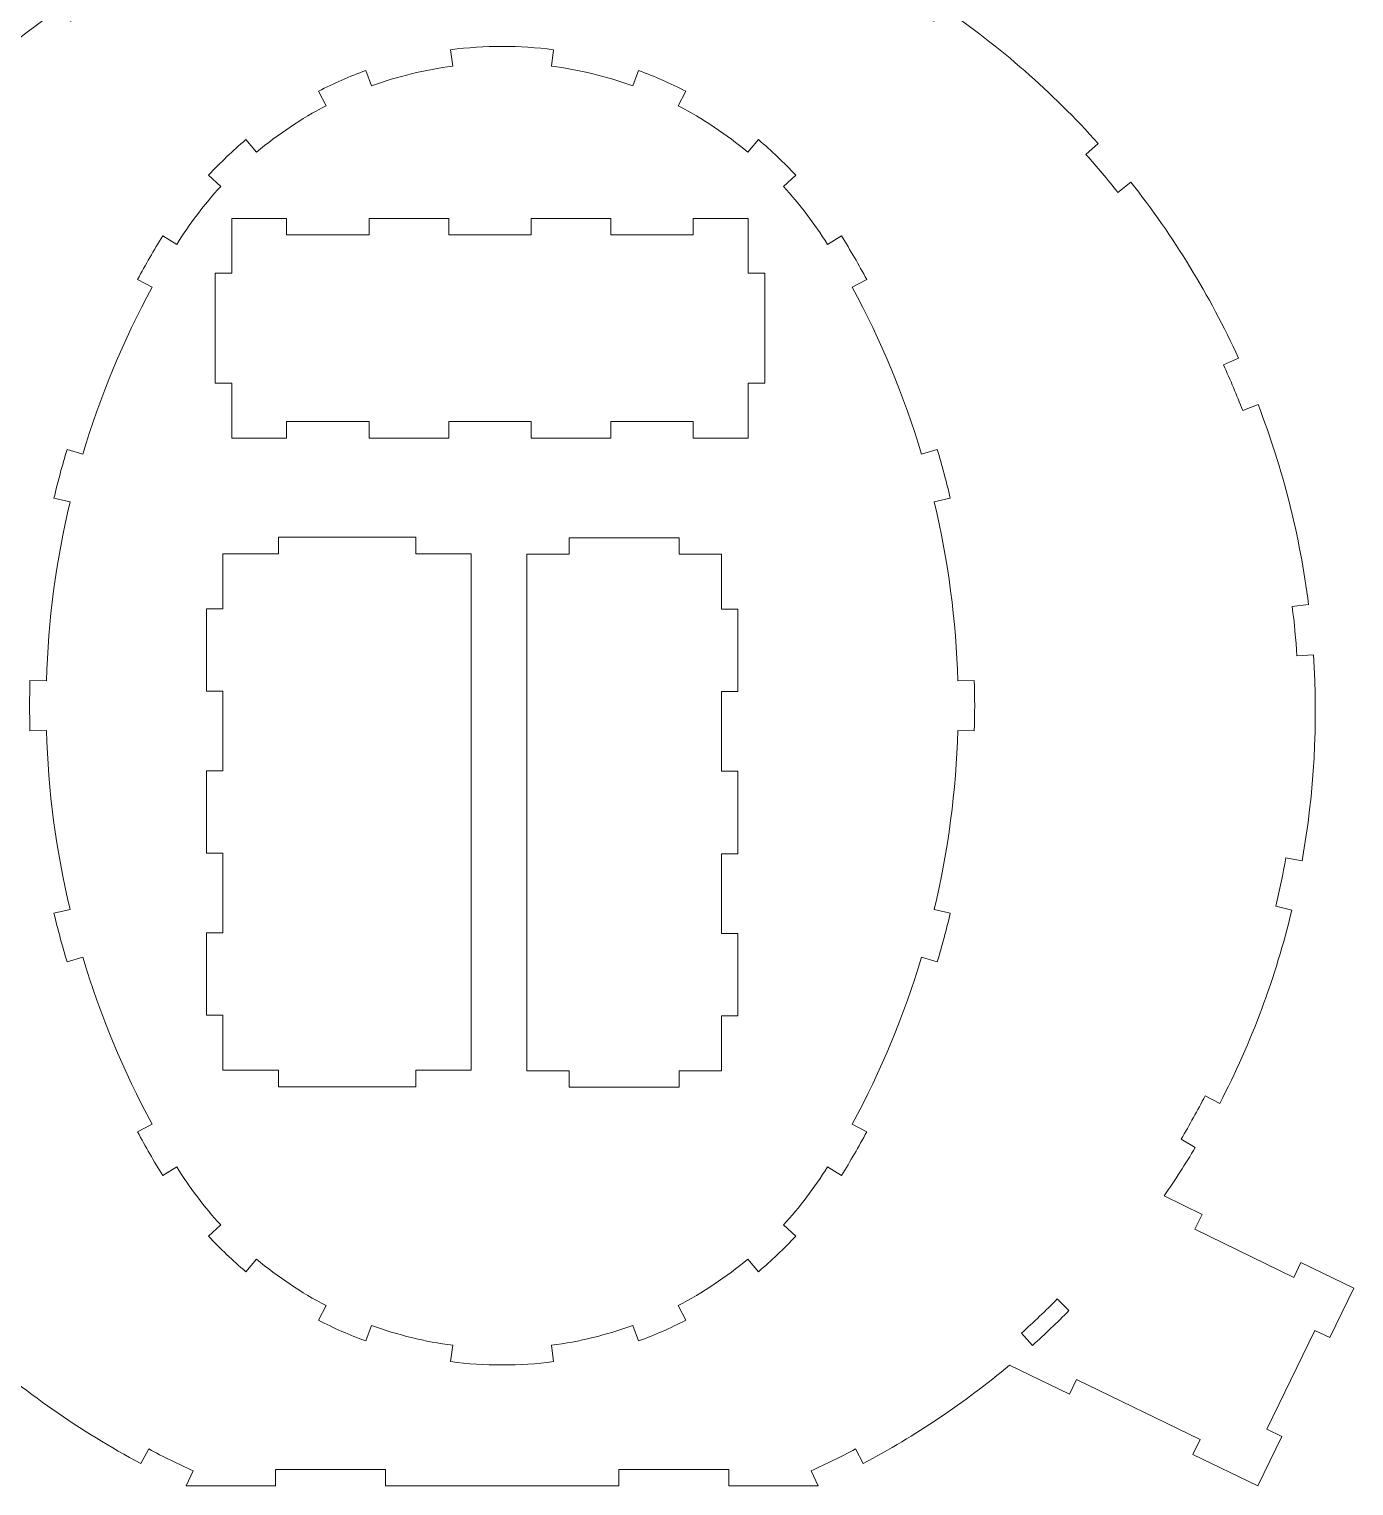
# Model space of a CAD drawing. Header units: millimetres. Extents: x -417 to 415, y -530 to 530.
# Drawn here: x -32.1 to 209, y 127.8 to 393 of the extents above; entities that cross this region are included whole.
import ezdxf

# ---------------------------------------------------------------- set-up
doc = ezdxf.new("R2010")
doc.units = ezdxf.units.MM
doc.header["$MEASUREMENT"] = 0
doc.layers.add('Camada 1', color=7, linetype='Continuous')

msp = doc.modelspace()

# ---------------------------------------------------------------- linework, layer by layer
at = {"layer": 'Camada 1', "color": 250, "lineweight": 20}
for points, knots in [([(-89.7118, 232.643), (-86.7828, 220.427), (-82.3794, 208.6124), (-76.5988, 197.4592), (-76.5988, 197.4592), (-76.5988, 197.4592), (-73.9353, 198.8396), (-73.9353, 198.8396), (-73.9353, 198.8396), (-72.5545, 196.1755), (-71.0952, 193.5529), (-69.5591, 190.9752), (-69.5591, 190.9752), (-69.5591, 190.9752), (-72.1363, 189.4395), (-72.1363, 189.4395), (-72.1363, 189.4395), (-65.7057, 178.648), (-57.987, 168.6782), (-49.1501, 159.7496), (-49.1501, 159.7496), (-49.1501, 159.7496), (-47.0179, 161.8599), (-47.0179, 161.8599), (-47.0179, 161.8599), (-44.9071, 159.7272), (-42.7336, 157.6575), (-40.5003, 155.6534), (-40.5003, 155.6534), (-40.5003, 155.6534), (-42.5039, 153.4206), (-42.5039, 153.4206), (-42.5039, 153.4206), (-33.1541, 145.0307), (-22.819, 137.8085), (-11.726, 131.913), (-11.726, 131.913), (-11.726, 131.913), (-10.3181, 134.5621), (-10.3181, 134.5621), (-10.3181, 134.5621), (-7.6684, 133.1539), (-4.9776, 131.8244), (-2.2492, 130.5755), (-2.2492, 130.5755), (-2.2492, 130.5755), (-3.4979, 127.8477), (-3.4979, 127.8477), (-3.4979, 127.8477), (-3.4979, 127.8477), (12.7508, 127.8477), (12.7508, 127.8477), (12.7508, 127.8477), (12.7508, 127.8477), (12.7508, 130.8477), (12.7508, 130.8477), (12.7508, 130.8477), (12.7508, 130.8477), (32.7508, 130.8477), (32.7508, 130.8477), (32.7508, 130.8477), (32.7508, 130.8477), (32.7508, 127.8477), (32.7508, 127.8477), (32.7508, 127.8477), (32.7508, 127.8477), (75.2534, 127.8477), (75.2534, 127.8477), (75.2534, 127.8477), (75.2534, 127.8477), (75.2534, 130.8477), (75.2534, 130.8477), (75.2534, 130.8477), (75.2534, 130.8477), (95.2534, 130.8477), (95.2534, 130.8477), (95.2534, 130.8477), (95.2534, 130.8477), (95.2534, 127.8477), (95.2534, 127.8477), (95.2534, 127.8477), (95.2534, 127.8477), (111.502, 127.8477), (111.502, 127.8477), (111.502, 127.8477), (111.502, 127.8477), (110.2534, 130.5755), (110.2534, 130.5755), (110.2534, 130.5755), (112.9818, 131.8244), (115.6726, 133.1539), (118.3223, 134.5621), (118.3223, 134.5621), (118.3223, 134.5621), (119.7302, 131.913), (119.7302, 131.913), (119.7302, 131.913), (129.1976, 136.9446), (138.1174, 142.9448), (146.3463, 149.8175), (146.3463, 149.8175), (146.3463, 149.8175), (157.2343, 144.5201), (157.2343, 144.5201), (157.2343, 144.5201), (157.2343, 144.5201), (158.5468, 147.2177), (158.5468, 147.2177), (158.5468, 147.2177), (158.5468, 147.2177), (181.0273, 136.2802), (181.0273, 136.2802), (181.0273, 136.2802), (181.0273, 136.2802), (179.7148, 133.5826), (179.7148, 133.5826), (179.7148, 133.5826), (179.7148, 133.5826), (191.502, 127.8477), (191.502, 127.8477), (191.502, 127.8477), (191.502, 127.8477), (195.877, 136.8399), (195.877, 136.8399), (195.877, 136.8399), (195.877, 136.8399), (193.1794, 138.1524), (193.1794, 138.1524), (193.1794, 138.1524), (193.1794, 138.1524), (201.9294, 156.1368), (201.9294, 156.1368), (201.9294, 156.1368), (201.9294, 156.1368), (204.627, 154.8243), (204.627, 154.8243), (204.627, 154.8243), (204.627, 154.8243), (209.002, 163.8164), (209.002, 163.8164), (209.002, 163.8164), (209.002, 163.8164), (199.3795, 168.4981), (199.3795, 168.4981), (199.3795, 168.4981), (199.3795, 168.4981), (198.067, 165.8005), (198.067, 165.8005), (198.067, 165.8005), (198.067, 165.8005), (180.0827, 174.5505), (180.0827, 174.5505), (180.0827, 174.5505), (180.0827, 174.5505), (181.3952, 177.2481), (181.3952, 177.2481), (181.3952, 177.2481), (181.3952, 177.2481), (174.4703, 180.6173), (174.4703, 180.6173), (174.4703, 180.6173), (176.4593, 183.4932), (178.3504, 186.4357), (180.1404, 189.4395), (180.1404, 189.4395), (180.1404, 189.4395), (177.5633, 190.9752), (177.5633, 190.9752), (177.5633, 190.9752), (179.0993, 193.5529), (180.5587, 196.1755), (181.9395, 198.8396), (181.9395, 198.8396), (181.9395, 198.8396), (184.603, 197.4592), (184.603, 197.4592), (184.603, 197.4592), (190.3836, 208.6124), (194.7869, 220.427), (197.716, 232.643), (197.716, 232.643), (197.716, 232.643), (194.7987, 233.3425), (194.7987, 233.3425), (194.7987, 233.3425), (195.4983, 236.2604), (196.1114, 239.1985), (196.6372, 242.1527), (196.6372, 242.1527), (196.6372, 242.1527), (199.5908, 241.6271), (199.5908, 241.6271), (199.5908, 241.6271), (201.7917, 253.9948), (202.4809, 266.5841), (201.6433, 279.119), (201.6433, 279.119), (201.6433, 279.119), (198.65, 278.919), (198.65, 278.919), (198.65, 278.919), (198.4499, 281.9129), (198.1612, 284.9002), (197.7843, 287.8771), (197.7843, 287.8771), (197.7843, 287.8771), (200.7606, 288.254), (200.7606, 288.254), (200.7606, 288.254), (199.1825, 300.7167), (196.0953, 312.9414), (191.5668, 324.659), (191.5668, 324.659), (191.5668, 324.659), (188.7685, 323.5776), (188.7685, 323.5776), (188.7685, 323.5776), (187.6868, 326.3765), (186.5225, 329.1427), (185.277, 331.8727), (185.277, 331.8727), (185.277, 331.8727), (188.0064, 333.1179), (188.0064, 333.1179), (188.0064, 333.1179), (182.7923, 344.547), (176.2082, 355.2998), (168.3988, 365.1397), (168.3988, 365.1397), (168.3988, 365.1397), (166.0489, 363.2748), (166.0489, 363.2748), (166.0489, 363.2748), (164.1836, 365.6252), (162.249, 367.9198), (160.2478, 370.1557), (160.2478, 370.1557), (160.2478, 370.1557), (162.4832, 372.1564), (162.4832, 372.1564), (162.4832, 372.1564), (154.1052, 381.5169), (144.6203, 389.8242), (134.2372, 396.8954), (134.2372, 396.8954), (134.2372, 396.8954), (132.5485, 394.4159), (132.5485, 394.4159), (132.5485, 394.4159), (130.0684, 396.1049), (127.5388, 397.7202), (124.9631, 399.2595), (124.9631, 399.2595), (124.9631, 399.2595), (126.502, 401.8347), (126.502, 401.8347), (126.502, 401.8347), (117.706, 407.0913), (108.3643, 411.3758), (98.6418, 414.6124), (98.6418, 414.6124), (98.6418, 414.6124), (97.6943, 411.766), (97.6943, 411.766), (97.6943, 411.766), (94.8471, 412.7138), (91.9698, 413.5688), (89.0671, 414.3295), (89.0671, 414.3295), (89.0671, 414.3295), (89.8275, 417.2315), (89.8275, 417.2315), (89.8275, 417.2315), (79.6204, 419.9063), (69.1458, 421.4295), (58.5996, 421.7728), (58.5996, 421.7728), (58.5996, 421.7728), (58.502, 418.7744), (58.502, 418.7744), (58.502, 418.7744), (55.5028, 418.872), (52.5012, 418.872), (49.502, 418.7744), (49.502, 418.7744), (49.502, 418.7744), (49.4044, 421.7728), (49.4044, 421.7728), (49.4044, 421.7728), (38.8583, 421.4295), (28.3838, 419.9063), (18.1766, 417.2315), (18.1766, 417.2315), (18.1766, 417.2315), (18.9371, 414.3295), (18.9371, 414.3295), (18.9371, 414.3295), (16.0343, 413.5688), (13.1571, 412.7138), (10.3099, 411.766), (10.3099, 411.766), (10.3099, 411.766), (9.3623, 414.6124), (9.3623, 414.6124), (9.3623, 414.6124), (-0.3602, 411.3758), (-9.7018, 407.0913), (-18.4979, 401.8347), (-18.4979, 401.8347), (-18.4979, 401.8347), (-16.9589, 399.2595), (-16.9589, 399.2595), (-16.9589, 399.2595), (-19.5346, 397.7202), (-22.0642, 396.1049), (-24.5444, 394.4159), (-24.5444, 394.4159), (-24.5444, 394.4159), (-26.2331, 396.8954), (-26.2331, 396.8954), (-26.2331, 396.8954), (-36.6161, 389.8242), (-46.101, 381.5169), (-54.479, 372.1564), (-54.479, 372.1564), (-54.479, 372.1564), (-52.2436, 370.1557), (-52.2436, 370.1557), (-52.2436, 370.1557), (-54.2448, 367.9198), (-56.1794, 365.6252), (-58.0448, 363.2748), (-58.0448, 363.2748), (-58.0448, 363.2748), (-60.3946, 365.1397), (-60.3946, 365.1397), (-60.3946, 365.1397), (-68.204, 355.2998), (-74.7882, 344.547), (-80.0022, 333.1179), (-80.0022, 333.1179), (-80.0022, 333.1179), (-77.2729, 331.8727), (-77.2729, 331.8727), (-77.2729, 331.8727), (-78.5183, 329.1427), (-79.6826, 326.3765), (-80.7643, 323.5776), (-80.7643, 323.5776), (-80.7643, 323.5776), (-83.5626, 324.659), (-83.5626, 324.659), (-83.5626, 324.659), (-88.0912, 312.9414), (-91.1784, 300.7167), (-92.7564, 288.254), (-92.7564, 288.254), (-92.7564, 288.254), (-89.7802, 287.8771), (-89.7802, 287.8771), (-89.7802, 287.8771), (-90.1571, 284.9002), (-90.4458, 281.9129), (-90.6459, 278.919), (-90.6459, 278.919), (-90.6459, 278.919), (-93.6392, 279.119), (-93.6392, 279.119), (-93.6392, 279.119), (-94.4768, 266.5847), (-93.7876, 253.995), (-91.5866, 241.6271), (-91.5866, 241.6271), (-91.5866, 241.6271), (-88.633, 242.1527), (-88.633, 242.1527), (-88.633, 242.1527), (-88.1073, 239.1985), (-87.4942, 236.2604), (-86.7945, 233.3425), (-86.7945, 233.3425), (-86.7945, 233.3425), (-89.7118, 232.643), (-89.7118, 232.643)], [0, 0, 0, 0, 0.01030928, 0.01030928, 0.01030928, 0.01030928, 0.02061856, 0.02061856, 0.02061856, 0.02061856, 0.03092784, 0.03092784, 0.03092784, 0.03092784, 0.04123711, 0.04123711, 0.04123711, 0.04123711, 0.05154639, 0.05154639, 0.05154639, 0.05154639, 0.06185567, 0.06185567, 0.06185567, 0.06185567, 0.07216495, 0.07216495, 0.07216495, 0.07216495, 0.08247423, 0.08247423, 0.08247423, 0.08247423, 0.09278351, 0.09278351, 0.09278351, 0.09278351, 0.10309278, 0.10309278, 0.10309278, 0.10309278, 0.11340206, 0.11340206, 0.11340206, 0.11340206, 0.12371134, 0.12371134, 0.12371134, 0.12371134, 0.13402062, 0.13402062, 0.13402062, 0.13402062, 0.1443299, 0.1443299, 0.1443299, 0.1443299, 0.15463918, 0.15463918, 0.15463918, 0.15463918, 0.16494845, 0.16494845, 0.16494845, 0.16494845, 0.17525773, 0.17525773, 0.17525773, 0.17525773, 0.18556701, 0.18556701, 0.18556701, 0.18556701, 0.19587629, 0.19587629, 0.19587629, 0.19587629, 0.20618557, 0.20618557, 0.20618557, 0.20618557, 0.21649485, 0.21649485, 0.21649485, 0.21649485, 0.22680412, 0.22680412, 0.22680412, 0.22680412, 0.2371134, 0.2371134, 0.2371134, 0.2371134, 0.24742268, 0.24742268, 0.24742268, 0.24742268, 0.25773196, 0.25773196, 0.25773196, 0.25773196, 0.26804124, 0.26804124, 0.26804124, 0.26804124, 0.27835052, 0.27835052, 0.27835052, 0.27835052, 0.28865979, 0.28865979, 0.28865979, 0.28865979, 0.29896907, 0.29896907, 0.29896907, 0.29896907, 0.30927835, 0.30927835, 0.30927835, 0.30927835, 0.31958763, 0.31958763, 0.31958763, 0.31958763, 0.32989691, 0.32989691, 0.32989691, 0.32989691, 0.34020619, 0.34020619, 0.34020619, 0.34020619, 0.35051546, 0.35051546, 0.35051546, 0.35051546, 0.36082474, 0.36082474, 0.36082474, 0.36082474, 0.37113402, 0.37113402, 0.37113402, 0.37113402, 0.3814433, 0.3814433, 0.3814433, 0.3814433, 0.39175258, 0.39175258, 0.39175258, 0.39175258, 0.40206186, 0.40206186, 0.40206186, 0.40206186, 0.41237113, 0.41237113, 0.41237113, 0.41237113, 0.42268041, 0.42268041, 0.42268041, 0.42268041, 0.43298969, 0.43298969, 0.43298969, 0.43298969, 0.44329897, 0.44329897, 0.44329897, 0.44329897, 0.45360825, 0.45360825, 0.45360825, 0.45360825, 0.46391753, 0.46391753, 0.46391753, 0.46391753, 0.4742268, 0.4742268, 0.4742268, 0.4742268, 0.48453608, 0.48453608, 0.48453608, 0.48453608, 0.49484536, 0.49484536, 0.49484536, 0.49484536, 0.50515464, 0.50515464, 0.50515464, 0.50515464, 0.51546392, 0.51546392, 0.51546392, 0.51546392, 0.5257732, 0.5257732, 0.5257732, 0.5257732, 0.53608247, 0.53608247, 0.53608247, 0.53608247, 0.54639175, 0.54639175, 0.54639175, 0.54639175, 0.55670103, 0.55670103, 0.55670103, 0.55670103, 0.56701031, 0.56701031, 0.56701031, 0.56701031, 0.57731959, 0.57731959, 0.57731959, 0.57731959, 0.58762887, 0.58762887, 0.58762887, 0.58762887, 0.59793814, 0.59793814, 0.59793814, 0.59793814, 0.60824742, 0.60824742, 0.60824742, 0.60824742, 0.6185567, 0.6185567, 0.6185567, 0.6185567, 0.62886598, 0.62886598, 0.62886598, 0.62886598, 0.63917526, 0.63917526, 0.63917526, 0.63917526, 0.64948454, 0.64948454, 0.64948454, 0.64948454, 0.65979381, 0.65979381, 0.65979381, 0.65979381, 0.67010309, 0.67010309, 0.67010309, 0.67010309, 0.68041237, 0.68041237, 0.68041237, 0.68041237, 0.69072165, 0.69072165, 0.69072165, 0.69072165, 0.70103093, 0.70103093, 0.70103093, 0.70103093, 0.71134021, 0.71134021, 0.71134021, 0.71134021, 0.72164948, 0.72164948, 0.72164948, 0.72164948, 0.73195876, 0.73195876, 0.73195876, 0.73195876, 0.74226804, 0.74226804, 0.74226804, 0.74226804, 0.75257732, 0.75257732, 0.75257732, 0.75257732, 0.7628866, 0.7628866, 0.7628866, 0.7628866, 0.77319588, 0.77319588, 0.77319588, 0.77319588, 0.78350515, 0.78350515, 0.78350515, 0.78350515, 0.79381443, 0.79381443, 0.79381443, 0.79381443, 0.80412371, 0.80412371, 0.80412371, 0.80412371, 0.81443299, 0.81443299, 0.81443299, 0.81443299, 0.82474227, 0.82474227, 0.82474227, 0.82474227, 0.83505155, 0.83505155, 0.83505155, 0.83505155, 0.84536082, 0.84536082, 0.84536082, 0.84536082, 0.8556701, 0.8556701, 0.8556701, 0.8556701, 0.86597938, 0.86597938, 0.86597938, 0.86597938, 0.87628866, 0.87628866, 0.87628866, 0.87628866, 0.88659794, 0.88659794, 0.88659794, 0.88659794, 0.89690722, 0.89690722, 0.89690722, 0.89690722, 0.90721649, 0.90721649, 0.90721649, 0.90721649, 0.91752577, 0.91752577, 0.91752577, 0.91752577, 0.92783505, 0.92783505, 0.92783505, 0.92783505, 0.93814433, 0.93814433, 0.93814433, 0.93814433, 0.94845361, 0.94845361, 0.94845361, 0.94845361, 0.95876289, 0.95876289, 0.95876289, 0.95876289, 0.96907216, 0.96907216, 0.96907216, 0.96907216, 0.97938144, 0.97938144, 0.97938144, 0.97938144, 1, 1, 1, 1]), ([(-31.9277, 265.2633), (-32.0137, 268.319), (-32.0137, 271.3764), (-31.9277, 274.4321), (-31.9277, 274.4321), (-31.9277, 274.4321), (-28.9289, 274.3477), (-28.9289, 274.3477), (-28.9289, 274.3477), (-28.6199, 285.3293), (-27.1807, 296.25), (-24.6341, 306.9368), (-24.6341, 306.9368), (-24.6341, 306.9368), (-27.5524, 307.6322), (-27.5524, 307.6322), (-27.5524, 307.6322), (-26.8438, 310.6058), (-26.0517, 313.5589), (-25.177, 316.4879), (-25.177, 316.4879), (-25.177, 316.4879), (-22.3024, 315.6295), (-22.3024, 315.6295), (-22.3024, 315.6295), (-19.1589, 326.1562), (-14.9396, 336.3311), (-9.7112, 345.9933), (-9.7112, 345.9933), (-9.7112, 345.9933), (-12.3497, 347.421), (-12.3497, 347.421), (-12.3497, 347.421), (-10.8949, 350.1095), (-9.3648, 352.7565), (-7.7611, 355.359), (-7.7611, 355.359), (-7.7611, 355.359), (-5.2071, 353.7851), (-5.2071, 353.7851), (-5.2071, 353.7851), (-2.8835, 357.5559), (-0.205, 361.0961), (2.7919, 364.3574), (2.7919, 364.3574), (2.7919, 364.3574), (0.5829, 366.3873), (0.5829, 366.3873), (0.5829, 366.3873), (2.7026, 368.694), (4.9694, 370.8609), (7.3692, 372.8746), (7.3692, 372.8746), (7.3692, 372.8746), (9.2975, 370.5765), (9.2975, 370.5765), (9.2975, 370.5765), (13.2008, 373.8517), (17.4521, 376.688), (21.975, 379.0344), (21.975, 379.0344), (21.975, 379.0344), (20.5935, 381.6974), (20.5935, 381.6974), (20.5935, 381.6974), (23.3742, 383.14), (26.2455, 384.401), (29.1892, 385.4724), (29.1892, 385.4724), (29.1892, 385.4724), (30.2153, 382.6533), (30.2153, 382.6533), (30.2153, 382.6533), (35.0033, 384.396), (39.9684, 385.6073), (45.021, 386.2653), (45.021, 386.2653), (45.021, 386.2653), (44.6336, 389.2402), (44.6336, 389.2402), (44.6336, 389.2402), (50.8529, 390.0501), (57.1511, 390.0501), (63.3706, 389.2402), (63.3706, 389.2402), (63.3706, 389.2402), (62.9832, 386.2653), (62.9832, 386.2653), (62.9832, 386.2653), (68.0358, 385.6073), (73.0008, 384.396), (77.7889, 382.6533), (77.7889, 382.6533), (77.7889, 382.6533), (78.8149, 385.4724), (78.8149, 385.4724), (78.8149, 385.4724), (81.7587, 384.401), (84.63, 383.14), (87.4107, 381.6974), (87.4107, 381.6974), (87.4107, 381.6974), (86.0292, 379.0344), (86.0292, 379.0344), (86.0292, 379.0344), (90.5521, 376.688), (94.8034, 373.8517), (98.7066, 370.5765), (98.7066, 370.5765), (98.7066, 370.5765), (100.635, 372.8746), (100.635, 372.8746), (100.635, 372.8746), (103.0348, 370.8609), (105.3016, 368.694), (107.4213, 366.3873), (107.4213, 366.3873), (107.4213, 366.3873), (105.2123, 364.3574), (105.2123, 364.3574), (105.2123, 364.3574), (108.2092, 361.0961), (110.8876, 357.5559), (113.2112, 353.7851), (113.2112, 353.7851), (113.2112, 353.7851), (115.7653, 355.359), (115.7653, 355.359), (115.7653, 355.359), (117.3689, 352.7565), (118.8991, 350.1095), (120.3538, 347.421), (120.3538, 347.421), (120.3538, 347.421), (117.7154, 345.9933), (117.7154, 345.9933), (117.7154, 345.9933), (122.9437, 336.3311), (127.1631, 326.1562), (130.3066, 315.6295), (130.3066, 315.6295), (130.3066, 315.6295), (133.1811, 316.4879), (133.1811, 316.4879), (133.1811, 316.4879), (134.0558, 313.5589), (134.8479, 310.6058), (135.5565, 307.6322), (135.5565, 307.6322), (135.5565, 307.6322), (132.6383, 306.9368), (132.6383, 306.9368), (132.6383, 306.9368), (135.1849, 296.25), (136.6241, 285.3293), (136.9331, 274.3477), (136.9331, 274.3477), (136.9331, 274.3477), (139.9319, 274.4312), (139.9319, 274.4312), (139.9319, 274.4312), (140.0179, 271.3759), (140.0179, 268.3187), (139.9319, 265.2633), (139.9319, 265.2633), (139.9319, 265.2633), (136.9331, 265.3477), (136.9331, 265.3477), (136.9331, 265.3477), (136.6241, 254.366), (135.1849, 243.4453), (132.6383, 232.7585), (132.6383, 232.7585), (132.6383, 232.7585), (135.5565, 232.0631), (135.5565, 232.0631), (135.5565, 232.0631), (134.8479, 229.0895), (134.0558, 226.1364), (133.1811, 223.2074), (133.1811, 223.2074), (133.1811, 223.2074), (130.3066, 224.0658), (130.3066, 224.0658), (130.3066, 224.0658), (127.1631, 213.5391), (122.9437, 203.3642), (117.7154, 193.702), (117.7154, 193.702), (117.7154, 193.702), (120.3538, 192.2743), (120.3538, 192.2743), (120.3538, 192.2743), (118.8991, 189.5858), (117.3689, 186.9388), (115.7653, 184.3363), (115.7653, 184.3363), (115.7653, 184.3363), (113.2112, 185.9102), (113.2112, 185.9102), (113.2112, 185.9102), (110.8876, 182.1394), (108.2092, 178.5992), (105.2123, 175.3379), (105.2123, 175.3379), (105.2123, 175.3379), (107.4213, 173.308), (107.4213, 173.308), (107.4213, 173.308), (105.3016, 171.0013), (103.0348, 168.8344), (100.635, 166.8207), (100.635, 166.8207), (100.635, 166.8207), (98.7066, 169.1188), (98.7066, 169.1188), (98.7066, 169.1188), (94.8034, 165.8437), (90.5521, 163.0073), (86.0292, 160.6609), (86.0292, 160.6609), (86.0292, 160.6609), (87.4107, 157.9979), (87.4107, 157.9979), (87.4107, 157.9979), (84.63, 156.5553), (81.7587, 155.2943), (78.8149, 154.2229), (78.8149, 154.2229), (78.8149, 154.2229), (77.7889, 157.042), (77.7889, 157.042), (77.7889, 157.042), (73.0008, 155.2993), (68.0358, 154.088), (62.9832, 153.43), (62.9832, 153.43), (62.9832, 153.43), (63.3706, 150.4552), (63.3706, 150.4552), (63.3706, 150.4552), (57.1511, 149.6452), (50.8529, 149.6452), (44.6336, 150.4552), (44.6336, 150.4552), (44.6336, 150.4552), (45.021, 153.43), (45.021, 153.43), (45.021, 153.43), (39.9684, 154.088), (35.0033, 155.2993), (30.2153, 157.042), (30.2153, 157.042), (30.2153, 157.042), (29.1892, 154.2229), (29.1892, 154.2229), (29.1892, 154.2229), (26.2455, 155.2943), (23.3742, 156.5553), (20.5935, 157.9979), (20.5935, 157.9979), (20.5935, 157.9979), (21.975, 160.6609), (21.975, 160.6609), (21.975, 160.6609), (17.4521, 163.0073), (13.2008, 165.8437), (9.2975, 169.1188), (9.2975, 169.1188), (9.2975, 169.1188), (7.3692, 166.8207), (7.3692, 166.8207), (7.3692, 166.8207), (4.9694, 168.8344), (2.7026, 171.0013), (0.5829, 173.308), (0.5829, 173.308), (0.5829, 173.308), (2.7919, 175.3379), (2.7919, 175.3379), (2.7919, 175.3379), (-0.205, 178.5992), (-2.8835, 182.1394), (-5.2071, 185.9102), (-5.2071, 185.9102), (-5.2071, 185.9102), (-7.7611, 184.3363), (-7.7611, 184.3363), (-7.7611, 184.3363), (-9.3648, 186.9388), (-10.8949, 189.5858), (-12.3497, 192.2743), (-12.3497, 192.2743), (-12.3497, 192.2743), (-9.7112, 193.702), (-9.7112, 193.702), (-9.7112, 193.702), (-14.9396, 203.3642), (-19.1589, 213.5391), (-22.3024, 224.0658), (-22.3024, 224.0658), (-22.3024, 224.0658), (-25.177, 223.2074), (-25.177, 223.2074), (-25.177, 223.2074), (-26.0517, 226.1364), (-26.8438, 229.0895), (-27.5524, 232.0631), (-27.5524, 232.0631), (-27.5524, 232.0631), (-24.6341, 232.7585), (-24.6341, 232.7585), (-24.6341, 232.7585), (-27.1807, 243.4453), (-28.6199, 254.366), (-28.9289, 265.3477), (-28.9289, 265.3477), (-28.9289, 265.3477), (-31.9277, 265.2633), (-31.9277, 265.2633)], [0, 0, 0, 0, 0.01234568, 0.01234568, 0.01234568, 0.01234568, 0.02469136, 0.02469136, 0.02469136, 0.02469136, 0.03703704, 0.03703704, 0.03703704, 0.03703704, 0.04938272, 0.04938272, 0.04938272, 0.04938272, 0.0617284, 0.0617284, 0.0617284, 0.0617284, 0.07407407, 0.07407407, 0.07407407, 0.07407407, 0.08641975, 0.08641975, 0.08641975, 0.08641975, 0.09876543, 0.09876543, 0.09876543, 0.09876543, 0.11111111, 0.11111111, 0.11111111, 0.11111111, 0.12345679, 0.12345679, 0.12345679, 0.12345679, 0.13580247, 0.13580247, 0.13580247, 0.13580247, 0.14814815, 0.14814815, 0.14814815, 0.14814815, 0.16049383, 0.16049383, 0.16049383, 0.16049383, 0.17283951, 0.17283951, 0.17283951, 0.17283951, 0.18518519, 0.18518519, 0.18518519, 0.18518519, 0.19753086, 0.19753086, 0.19753086, 0.19753086, 0.20987654, 0.20987654, 0.20987654, 0.20987654, 0.22222222, 0.22222222, 0.22222222, 0.22222222, 0.2345679, 0.2345679, 0.2345679, 0.2345679, 0.24691358, 0.24691358, 0.24691358, 0.24691358, 0.25925926, 0.25925926, 0.25925926, 0.25925926, 0.27160494, 0.27160494, 0.27160494, 0.27160494, 0.28395062, 0.28395062, 0.28395062, 0.28395062, 0.2962963, 0.2962963, 0.2962963, 0.2962963, 0.30864198, 0.30864198, 0.30864198, 0.30864198, 0.32098765, 0.32098765, 0.32098765, 0.32098765, 0.33333333, 0.33333333, 0.33333333, 0.33333333, 0.34567901, 0.34567901, 0.34567901, 0.34567901, 0.35802469, 0.35802469, 0.35802469, 0.35802469, 0.37037037, 0.37037037, 0.37037037, 0.37037037, 0.38271605, 0.38271605, 0.38271605, 0.38271605, 0.39506173, 0.39506173, 0.39506173, 0.39506173, 0.40740741, 0.40740741, 0.40740741, 0.40740741, 0.41975309, 0.41975309, 0.41975309, 0.41975309, 0.43209877, 0.43209877, 0.43209877, 0.43209877, 0.44444444, 0.44444444, 0.44444444, 0.44444444, 0.45679012, 0.45679012, 0.45679012, 0.45679012, 0.4691358, 0.4691358, 0.4691358, 0.4691358, 0.48148148, 0.48148148, 0.48148148, 0.48148148, 0.49382716, 0.49382716, 0.49382716, 0.49382716, 0.50617284, 0.50617284, 0.50617284, 0.50617284, 0.51851852, 0.51851852, 0.51851852, 0.51851852, 0.5308642, 0.5308642, 0.5308642, 0.5308642, 0.54320988, 0.54320988, 0.54320988, 0.54320988, 0.55555556, 0.55555556, 0.55555556, 0.55555556, 0.56790123, 0.56790123, 0.56790123, 0.56790123, 0.58024691, 0.58024691, 0.58024691, 0.58024691, 0.59259259, 0.59259259, 0.59259259, 0.59259259, 0.60493827, 0.60493827, 0.60493827, 0.60493827, 0.61728395, 0.61728395, 0.61728395, 0.61728395, 0.62962963, 0.62962963, 0.62962963, 0.62962963, 0.64197531, 0.64197531, 0.64197531, 0.64197531, 0.65432099, 0.65432099, 0.65432099, 0.65432099, 0.66666667, 0.66666667, 0.66666667, 0.66666667, 0.67901235, 0.67901235, 0.67901235, 0.67901235, 0.69135802, 0.69135802, 0.69135802, 0.69135802, 0.7037037, 0.7037037, 0.7037037, 0.7037037, 0.71604938, 0.71604938, 0.71604938, 0.71604938, 0.72839506, 0.72839506, 0.72839506, 0.72839506, 0.74074074, 0.74074074, 0.74074074, 0.74074074, 0.75308642, 0.75308642, 0.75308642, 0.75308642, 0.7654321, 0.7654321, 0.7654321, 0.7654321, 0.77777778, 0.77777778, 0.77777778, 0.77777778, 0.79012346, 0.79012346, 0.79012346, 0.79012346, 0.80246914, 0.80246914, 0.80246914, 0.80246914, 0.81481481, 0.81481481, 0.81481481, 0.81481481, 0.82716049, 0.82716049, 0.82716049, 0.82716049, 0.83950617, 0.83950617, 0.83950617, 0.83950617, 0.85185185, 0.85185185, 0.85185185, 0.85185185, 0.86419753, 0.86419753, 0.86419753, 0.86419753, 0.87654321, 0.87654321, 0.87654321, 0.87654321, 0.88888889, 0.88888889, 0.88888889, 0.88888889, 0.90123457, 0.90123457, 0.90123457, 0.90123457, 0.91358025, 0.91358025, 0.91358025, 0.91358025, 0.92592593, 0.92592593, 0.92592593, 0.92592593, 0.9382716, 0.9382716, 0.9382716, 0.9382716, 0.95061728, 0.95061728, 0.95061728, 0.95061728, 0.96296296, 0.96296296, 0.96296296, 0.96296296, 0.97530864, 0.97530864, 0.97530864, 0.97530864, 1, 1, 1, 1]), ([(101.7828, 328.5478), (101.7828, 328.5478), (101.7828, 348.5477), (101.7828, 348.5477), (101.7828, 348.5477), (101.7828, 348.5477), (98.7829, 348.5477), (98.7829, 348.5477), (98.7829, 348.5477), (98.7829, 348.5477), (98.7829, 358.5477), (98.7829, 358.5477), (98.7829, 358.5477), (98.7829, 358.5477), (88.7829, 358.5477), (88.7829, 358.5477), (88.7829, 358.5477), (88.7829, 358.5477), (88.7829, 355.5477), (88.7829, 355.5477), (88.7829, 355.5477), (88.7829, 355.5477), (73.7829, 355.5477), (73.7829, 355.5477), (73.7829, 355.5477), (73.7829, 355.5477), (73.7829, 358.5477), (73.7829, 358.5477), (73.7829, 358.5477), (73.7829, 358.5477), (59.283, 358.5477), (59.283, 358.5477), (59.283, 358.5477), (59.283, 358.5477), (59.283, 355.5477), (59.283, 355.5477), (59.283, 355.5477), (59.283, 355.5477), (44.283, 355.5477), (44.283, 355.5477), (44.283, 355.5477), (44.283, 355.5477), (44.283, 358.5477), (44.283, 358.5477), (44.283, 358.5477), (44.283, 358.5477), (29.783, 358.5477), (29.783, 358.5477), (29.783, 358.5477), (29.783, 358.5477), (29.783, 355.5477), (29.783, 355.5477), (29.783, 355.5477), (29.783, 355.5477), (14.7831, 355.5477), (14.7831, 355.5477), (14.7831, 355.5477), (14.7831, 355.5477), (14.7831, 358.5477), (14.7831, 358.5477), (14.7831, 358.5477), (14.7831, 358.5477), (4.7831, 358.5477), (4.7831, 358.5477), (4.7831, 358.5477), (4.7831, 358.5477), (4.7831, 348.5477), (4.7831, 348.5477), (4.7831, 348.5477), (4.7831, 348.5477), (1.7831, 348.5477), (1.7831, 348.5477), (1.7831, 348.5477), (1.7831, 348.5477), (1.7831, 328.5478), (1.7831, 328.5478), (1.7831, 328.5478), (1.7831, 328.5478), (4.7831, 328.5478), (4.7831, 328.5478), (4.7831, 328.5478), (4.7831, 328.5478), (4.7831, 318.5478), (4.7831, 318.5478), (4.7831, 318.5478), (4.7831, 318.5478), (14.7831, 318.5478), (14.7831, 318.5478), (14.7831, 318.5478), (14.7831, 318.5478), (14.7831, 321.5478), (14.7831, 321.5478), (14.7831, 321.5478), (14.7831, 321.5478), (29.783, 321.5478), (29.783, 321.5478), (29.783, 321.5478), (29.783, 321.5478), (29.783, 318.5478), (29.783, 318.5478), (29.783, 318.5478), (29.783, 318.5478), (44.283, 318.5478), (44.283, 318.5478), (44.283, 318.5478), (44.283, 318.5478), (44.283, 321.5478), (44.283, 321.5478), (44.283, 321.5478), (44.283, 321.5478), (59.283, 321.5478), (59.283, 321.5478), (59.283, 321.5478), (59.283, 321.5478), (59.283, 318.5478), (59.283, 318.5478), (59.283, 318.5478), (59.283, 318.5478), (73.7829, 318.5478), (73.7829, 318.5478), (73.7829, 318.5478), (73.7829, 318.5478), (73.7829, 321.5478), (73.7829, 321.5478), (73.7829, 321.5478), (73.7829, 321.5478), (88.7829, 321.5478), (88.7829, 321.5478), (88.7829, 321.5478), (88.7829, 321.5478), (88.7829, 318.5478), (88.7829, 318.5478), (88.7829, 318.5478), (88.7829, 318.5478), (98.7829, 318.5478), (98.7829, 318.5478), (98.7829, 318.5478), (98.7829, 318.5478), (98.7829, 328.5478), (98.7829, 328.5478), (98.7829, 328.5478), (98.7829, 328.5478), (101.7828, 328.5478), (101.7828, 328.5478)], [0, 0, 0, 0, 0.02702703, 0.02702703, 0.02702703, 0.02702703, 0.05405405, 0.05405405, 0.05405405, 0.05405405, 0.08108108, 0.08108108, 0.08108108, 0.08108108, 0.10810811, 0.10810811, 0.10810811, 0.10810811, 0.13513514, 0.13513514, 0.13513514, 0.13513514, 0.16216216, 0.16216216, 0.16216216, 0.16216216, 0.18918919, 0.18918919, 0.18918919, 0.18918919, 0.21621622, 0.21621622, 0.21621622, 0.21621622, 0.24324324, 0.24324324, 0.24324324, 0.24324324, 0.27027027, 0.27027027, 0.27027027, 0.27027027, 0.2972973, 0.2972973, 0.2972973, 0.2972973, 0.32432432, 0.32432432, 0.32432432, 0.32432432, 0.35135135, 0.35135135, 0.35135135, 0.35135135, 0.37837838, 0.37837838, 0.37837838, 0.37837838, 0.40540541, 0.40540541, 0.40540541, 0.40540541, 0.43243243, 0.43243243, 0.43243243, 0.43243243, 0.45945946, 0.45945946, 0.45945946, 0.45945946, 0.48648649, 0.48648649, 0.48648649, 0.48648649, 0.51351351, 0.51351351, 0.51351351, 0.51351351, 0.54054054, 0.54054054, 0.54054054, 0.54054054, 0.56756757, 0.56756757, 0.56756757, 0.56756757, 0.59459459, 0.59459459, 0.59459459, 0.59459459, 0.62162162, 0.62162162, 0.62162162, 0.62162162, 0.64864865, 0.64864865, 0.64864865, 0.64864865, 0.67567568, 0.67567568, 0.67567568, 0.67567568, 0.7027027, 0.7027027, 0.7027027, 0.7027027, 0.72972973, 0.72972973, 0.72972973, 0.72972973, 0.75675676, 0.75675676, 0.75675676, 0.75675676, 0.78378378, 0.78378378, 0.78378378, 0.78378378, 0.81081081, 0.81081081, 0.81081081, 0.81081081, 0.83783784, 0.83783784, 0.83783784, 0.83783784, 0.86486486, 0.86486486, 0.86486486, 0.86486486, 0.89189189, 0.89189189, 0.89189189, 0.89189189, 0.91891892, 0.91891892, 0.91891892, 0.91891892, 0.94594595, 0.94594595, 0.94594595, 0.94594595, 1, 1, 1, 1]), ([(3.1797, 287.4944), (3.1797, 287.4944), (0.1797, 287.4944), (0.1797, 287.4944), (0.1797, 287.4944), (0.1797, 287.4944), (0.1797, 272.4944), (0.1797, 272.4944), (0.1797, 272.4944), (0.1797, 272.4944), (3.1797, 272.4944), (3.1797, 272.4944), (3.1797, 272.4944), (3.1797, 272.4944), (3.1797, 257.9944), (3.1797, 257.9944), (3.1797, 257.9944), (3.1797, 257.9944), (0.1797, 257.9944), (0.1797, 257.9944), (0.1797, 257.9944), (0.1797, 257.9944), (0.1797, 242.9945), (0.1797, 242.9945), (0.1797, 242.9945), (0.1797, 242.9945), (3.1797, 242.9945), (3.1797, 242.9945), (3.1797, 242.9945), (3.1797, 242.9945), (3.1797, 228.4945), (3.1797, 228.4945), (3.1797, 228.4945), (3.1797, 228.4945), (0.1797, 228.4945), (0.1797, 228.4945), (0.1797, 228.4945), (0.1797, 228.4945), (0.1797, 213.4945), (0.1797, 213.4945), (0.1797, 213.4945), (0.1797, 213.4945), (3.1797, 213.4945), (3.1797, 213.4945), (3.1797, 213.4945), (3.1797, 213.4945), (3.1797, 203.4945), (3.1797, 203.4945), (3.1797, 203.4945), (3.1797, 203.4945), (13.288, 203.4945), (13.288, 203.4945), (13.288, 203.4945), (13.288, 203.4945), (13.288, 200.4945), (13.288, 200.4945), (13.288, 200.4945), (13.288, 200.4945), (38.288, 200.4945), (38.288, 200.4945), (38.288, 200.4945), (38.288, 200.4945), (38.288, 203.4945), (38.288, 203.4945), (38.288, 203.4945), (38.288, 203.4945), (48.3963, 203.4945), (48.3963, 203.4945), (48.3963, 203.4945), (48.3963, 203.4945), (48.3963, 297.4944), (48.3963, 297.4944), (48.3963, 297.4944), (48.3963, 297.4944), (38.288, 297.4944), (38.288, 297.4944), (38.288, 297.4944), (38.288, 297.4944), (38.288, 300.4944), (38.288, 300.4944), (38.288, 300.4944), (38.288, 300.4944), (13.288, 300.4944), (13.288, 300.4944), (13.288, 300.4944), (13.288, 300.4944), (13.288, 297.4944), (13.288, 297.4944), (13.288, 297.4944), (13.288, 297.4944), (3.1797, 297.4944), (3.1797, 297.4944), (3.1797, 297.4944), (3.1797, 297.4944), (3.1797, 287.4944), (3.1797, 287.4944)], [0, 0, 0, 0, 0.04, 0.04, 0.04, 0.04, 0.08, 0.08, 0.08, 0.08, 0.12, 0.12, 0.12, 0.12, 0.16, 0.16, 0.16, 0.16, 0.2, 0.2, 0.2, 0.2, 0.24, 0.24, 0.24, 0.24, 0.28, 0.28, 0.28, 0.28, 0.32, 0.32, 0.32, 0.32, 0.36, 0.36, 0.36, 0.36, 0.4, 0.4, 0.4, 0.4, 0.44, 0.44, 0.44, 0.44, 0.48, 0.48, 0.48, 0.48, 0.52, 0.52, 0.52, 0.52, 0.56, 0.56, 0.56, 0.56, 0.6, 0.6, 0.6, 0.6, 0.64, 0.64, 0.64, 0.64, 0.68, 0.68, 0.68, 0.68, 0.72, 0.72, 0.72, 0.72, 0.76, 0.76, 0.76, 0.76, 0.8, 0.8, 0.8, 0.8, 0.84, 0.84, 0.84, 0.84, 0.88, 0.88, 0.88, 0.88, 0.92, 0.92, 0.92, 0.92, 1, 1, 1, 1]), ([(93.9254, 297.4075), (93.9254, 297.4075), (86.2244, 297.4075), (86.2244, 297.4075), (86.2244, 297.4075), (86.2244, 297.4075), (86.2244, 300.4075), (86.2244, 300.4075), (86.2244, 300.4075), (86.2244, 300.4075), (66.2244, 300.4075), (66.2244, 300.4075), (66.2244, 300.4075), (66.2244, 300.4075), (66.2244, 297.4075), (66.2244, 297.4075), (66.2244, 297.4075), (66.2244, 297.4075), (58.5234, 297.4075), (58.5234, 297.4075), (58.5234, 297.4075), (58.5234, 297.4075), (58.5234, 203.4076), (58.5234, 203.4076), (58.5234, 203.4076), (58.5234, 203.4076), (66.2244, 203.4076), (66.2244, 203.4076), (66.2244, 203.4076), (66.2244, 203.4076), (66.2244, 200.4076), (66.2244, 200.4076), (66.2244, 200.4076), (66.2244, 200.4076), (86.2244, 200.4076), (86.2244, 200.4076), (86.2244, 200.4076), (86.2244, 200.4076), (86.2244, 203.4076), (86.2244, 203.4076), (86.2244, 203.4076), (86.2244, 203.4076), (93.9254, 203.4076), (93.9254, 203.4076), (93.9254, 203.4076), (93.9254, 203.4076), (93.9254, 213.4076), (93.9254, 213.4076), (93.9254, 213.4076), (93.9254, 213.4076), (96.9254, 213.4076), (96.9254, 213.4076), (96.9254, 213.4076), (96.9254, 213.4076), (96.9254, 228.4076), (96.9254, 228.4076), (96.9254, 228.4076), (96.9254, 228.4076), (93.9254, 228.4076), (93.9254, 228.4076), (93.9254, 228.4076), (93.9254, 228.4076), (93.9254, 242.9076), (93.9254, 242.9076), (93.9254, 242.9076), (93.9254, 242.9076), (96.9254, 242.9076), (96.9254, 242.9076), (96.9254, 242.9076), (96.9254, 242.9076), (96.9254, 257.9075), (96.9254, 257.9075), (96.9254, 257.9075), (96.9254, 257.9075), (93.9254, 257.9075), (93.9254, 257.9075), (93.9254, 257.9075), (93.9254, 257.9075), (93.9254, 272.4075), (93.9254, 272.4075), (93.9254, 272.4075), (93.9254, 272.4075), (96.9254, 272.4075), (96.9254, 272.4075), (96.9254, 272.4075), (96.9254, 272.4075), (96.9254, 287.4075), (96.9254, 287.4075), (96.9254, 287.4075), (96.9254, 287.4075), (93.9254, 287.4075), (93.9254, 287.4075), (93.9254, 287.4075), (93.9254, 287.4075), (93.9254, 297.4075), (93.9254, 297.4075)], [0, 0, 0, 0, 0.04, 0.04, 0.04, 0.04, 0.08, 0.08, 0.08, 0.08, 0.12, 0.12, 0.12, 0.12, 0.16, 0.16, 0.16, 0.16, 0.2, 0.2, 0.2, 0.2, 0.24, 0.24, 0.24, 0.24, 0.28, 0.28, 0.28, 0.28, 0.32, 0.32, 0.32, 0.32, 0.36, 0.36, 0.36, 0.36, 0.4, 0.4, 0.4, 0.4, 0.44, 0.44, 0.44, 0.44, 0.48, 0.48, 0.48, 0.48, 0.52, 0.52, 0.52, 0.52, 0.56, 0.56, 0.56, 0.56, 0.6, 0.6, 0.6, 0.6, 0.64, 0.64, 0.64, 0.64, 0.68, 0.68, 0.68, 0.68, 0.72, 0.72, 0.72, 0.72, 0.76, 0.76, 0.76, 0.76, 0.8, 0.8, 0.8, 0.8, 0.84, 0.84, 0.84, 0.84, 0.88, 0.88, 0.88, 0.88, 0.92, 0.92, 0.92, 0.92, 1, 1, 1, 1]), ([(148.5044, 155.6534), (150.7378, 157.6575), (152.9112, 159.7272), (155.022, 161.8599), (155.022, 161.8599), (155.022, 161.8599), (157.1543, 159.7496), (157.1543, 159.7496), (157.1543, 159.7496), (155.0018, 157.5748), (152.7854, 155.4642), (150.508, 153.4206), (150.508, 153.4206), (150.508, 153.4206), (148.5044, 155.6534), (148.5044, 155.6534)], [0, 0, 0, 0, 0.2, 0.2, 0.2, 0.2, 0.4, 0.4, 0.4, 0.4, 0.6, 0.6, 0.6, 0.6, 1, 1, 1, 1])]:
    msp.add_open_spline(points, degree=3, knots=knots, dxfattribs=at)

doc.saveas('drawing.dxf')
